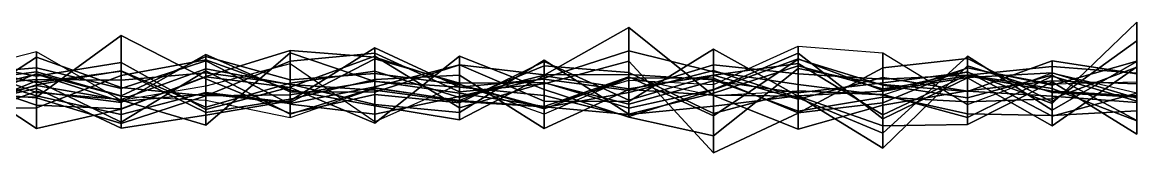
# Model space of a CAD drawing. Extents: x -59 to 52, y -77 to 10.
# Drawn here: x -20.9 to 52, y -77.5 to -68.9 of the extents above; entities that cross this region are included whole.
import ezdxf

# ---------------------------------------------------------------- set-up
doc = ezdxf.new("R2010")
doc.units = 0
doc.layers.add('SKY', color=201, linetype='CONTINUOUS')

msp = doc.modelspace()

# ---------------------------------------------------------------- meshes
at = {"layer": 'SKY'}
mesh = msp.add_polyface(dxfattribs=at)
corners = [(40.9393, -71.9551, 39.9188), (40.9393, -73.4616, 36.5874), (46.4775, -73.795, 36.5874), (46.4775, -73.0035, 39.9188), (52.0157, -74.2094, 36.5874), (52.0157, -72.8573, 39.9188), (40.9393, -72.462, 33.2561), (46.4775, -73.4467, 33.2561), (52.0157, -73.7664, 33.2561), (40.9393, -75.1801, 29.9247), (46.4775, -72.4708, 29.9247), (52.0157, -74.1185, 29.9247), (40.9393, -73.434, 26.5933), (46.4775, -72.7707, 26.5933), (52.0157, -72.9696, 26.5933), (40.9393, -72.2064, 23.262), (46.4775, -74.2695, 23.262), (52.0157, -68.9427, 23.262), (40.9393, -72.5867, 19.9306), (46.4775, -75.7373, 19.9306), (52.0157, -71.8593, 19.9306), (40.9393, -71.1638, 16.5992), (46.4775, -74.7083, 16.5992), (52.0157, -71.5042, 16.5992), (40.9393, -72.1824, 13.2679), (46.4775, -75.0843, 13.2679), (52.0157, -73.5851, 13.2679), (40.9393, -74.9525, 9.9365), (46.4775, -75.0605, 9.9365), (52.0157, -74.7555, 9.9365), (40.9393, -72.3796, 6.6051), (46.4775, -73.2723, 6.6051), (52.0157, -75.4007, 6.6051), (35.4011, -75.0072, 6.6051), (35.4011, -71.9204, 3.2738), (40.9393, -71.3187, 3.2738), (46.4775, -74.152, 3.2738), (52.0157, -70.1609, 3.2738), (35.4011, -73.0198, -0.0576), (40.9393, -73.4775, -0.0576), (46.4775, -71.4602, -0.0576), (52.0157, -72.3115, -0.0576), (35.4011, -72.6735, -3.389), (40.9393, -72.3988, -3.389), (46.4775, -71.8411, -3.389), (52.0157, -72.2766, -3.389), (35.4011, -75.719, -6.7203), (40.9393, -75.639, -6.7203), (46.4775, -72.8466, -6.7203), (52.0157, -76.2765, -6.7203), (35.4011, -73.4669, -10.0517), (40.9393, -72.5582, -10.0517), (46.4775, -72.2601, -10.0517), (52.0157, -73.9249, -10.0517), (35.4011, -77.1854, -13.3831), (40.9393, -71.7904, -13.3831), (46.4775, -73.5489, -13.3831), (52.0157, -73.8589, -13.3831), (35.4011, -73.0672, -16.7144), (40.9393, -73.89, -16.7144), (46.4775, -72.4093, -16.7144), (52.0157, -75.3818, -16.7144), (35.4011, -73.8442, -20.0458), (40.9393, -74.1468, -20.0458), (46.4775, -73.9541, -20.0458), (52.0157, -71.8828, -20.0458), (35.4011, -74.2152, -23.3772), (40.9393, -71.938, -23.3772), (46.4775, -73.0535, -23.3772), (52.0157, -71.4963, -23.3772), (35.4011, -70.947, -26.7085), (40.9393, -74.3236, -26.7085), (46.4775, -72.2485, -26.7085), (52.0157, -73.5739, -26.7085)]
mesh.append_faces([[corners[k] for k in face] for face in [(0, 1, 2, 3), (3, 2, 4, 5), (1, 6, 7, 2), (2, 7, 8, 4), (6, 9, 10, 7), (7, 10, 11, 8), (9, 12, 13, 10), (10, 13, 14, 11), (12, 15, 16, 13), (13, 16, 17, 14), (15, 18, 19, 16), (16, 19, 20, 17), (18, 21, 22, 19), (19, 22, 23, 20), (21, 24, 25, 22), (22, 25, 26, 23), (24, 27, 28, 25), (25, 28, 29, 26), (27, 30, 31, 28), (28, 31, 32, 29), (33, 34, 35, 30), (30, 35, 36, 31), (31, 36, 37, 32), (34, 38, 39, 35), (35, 39, 40, 36), (36, 40, 41, 37), (38, 42, 43, 39), (39, 43, 44, 40), (40, 44, 45, 41), (42, 46, 47, 43), (43, 47, 48, 44), (44, 48, 49, 45), (46, 50, 51, 47), (47, 51, 52, 48), (48, 52, 53, 49), (50, 54, 55, 51), (51, 55, 56, 52), (52, 56, 57, 53), (54, 58, 59, 55), (55, 59, 60, 56), (56, 60, 61, 57), (58, 62, 63, 59), (59, 63, 64, 60), (60, 64, 65, 61), (62, 66, 67, 63), (63, 67, 68, 64), (64, 68, 69, 65), (66, 70, 71, 67), (67, 71, 72, 68), (68, 72, 73, 69)]])
mesh = msp.add_polyface(dxfattribs=at)
corners = [(-31.057, -72.7122, 39.9188), (-31.057, -70.8923, 36.5874), (-25.5188, -74.6113, 36.5874), (-25.5188, -72.2909, 39.9188), (-19.9806, -74.5432, 36.5874), (-19.9806, -70.8717, 39.9188), (-14.4424, -72.43, 36.5874), (-14.4424, -74.0725, 39.9188), (-31.057, -74.2182, 33.2561), (-25.5188, -73.1462, 33.2561), (-19.9806, -72.6895, 33.2561), (-14.4424, -72.7473, 33.2561), (-31.057, -73.1006, 29.9247), (-25.5188, -75.0383, 29.9247), (-19.9806, -72.7805, 29.9247), (-14.4424, -75.4911, 29.9247), (-31.057, -71.806, 26.5933), (-25.5188, -72.3864, 26.5933), (-19.9806, -71.9181, 26.5933), (-14.4424, -73.2816, 26.5933), (-31.057, -75.0686, 23.262), (-25.5188, -71.4451, 23.262), (-19.9806, -72.4808, 23.262), (-14.4424, -71.5881, 23.262), (-31.057, -75.4329, 19.9306), (-25.5188, -72.1283, 19.9306), (-19.9806, -73.761, 19.9306), (-14.4424, -74.9933, 19.9306), (-31.057, -74.1002, 16.5992), (-25.5188, -72.9135, 16.5992), (-19.9806, -72.182, 16.5992), (-14.4424, -73.7603, 16.5992), (-31.057, -73.6429, 13.2679), (-25.5188, -74.4087, 13.2679), (-19.9806, -73.0811, 13.2679), (-14.4424, -74.0388, 13.2679), (-31.057, -71.9228, 9.9365), (-25.5188, -74.8578, 9.9365), (-19.9806, -73.0397, 9.9365), (-14.4424, -72.1163, 9.9365), (-31.057, -70.7351, 6.6051), (-25.5188, -73.7469, 6.6051), (-19.9806, -73.8441, 6.6051), (-14.4424, -69.8133, 6.6051), (-31.057, -74.0372, 3.2738), (-25.5188, -74.8373, 3.2738), (-19.9806, -71.2353, 3.2738), (-31.057, -73.7868, -0.0576), (-25.5188, -72.2643, -0.0576), (-19.9806, -75.8969, -0.0576), (-31.057, -73.7651, -3.389), (-25.5188, -74.4994, -3.389), (-19.9806, -73.2896, -3.389), (-31.057, -75.5599, -6.7203), (-25.5188, -71.7475, -6.7203), (-19.9806, -72.8858, -6.7203), (-31.057, -73.0793, -10.0517), (-25.5188, -71.4885, -10.0517), (-19.9806, -73.5368, -10.0517), (-31.057, -72.6381, -13.3831), (-25.5188, -73.7168, -13.3831), (-19.9806, -72.3471, -13.3831), (-31.057, -73.5805, -16.7144), (-25.5188, -73.4481, -16.7144), (-19.9806, -73.8989, -16.7144), (-31.057, -72.0907, -20.0458), (-25.5188, -75.4019, -20.0458), (-19.9806, -73.4846, -20.0458), (-31.057, -73.6679, -23.3772), (-25.5188, -72.5068, -23.3772), (-19.9806, -74.3794, -23.3772), (-31.057, -73.0714, -26.7085), (-25.5188, -74.6391, -26.7085), (-19.9806, -72.2901, -26.7085)]
mesh.append_faces([[corners[k] for k in face] for face in [(0, 1, 2, 3), (3, 2, 4, 5), (5, 4, 6, 7), (1, 8, 9, 2), (2, 9, 10, 4), (4, 10, 11, 6), (8, 12, 13, 9), (9, 13, 14, 10), (10, 14, 15, 11), (12, 16, 17, 13), (13, 17, 18, 14), (14, 18, 19, 15), (16, 20, 21, 17), (17, 21, 22, 18), (18, 22, 23, 19), (20, 24, 25, 21), (21, 25, 26, 22), (22, 26, 27, 23), (24, 28, 29, 25), (25, 29, 30, 26), (26, 30, 31, 27), (28, 32, 33, 29), (29, 33, 34, 30), (30, 34, 35, 31), (32, 36, 37, 33), (33, 37, 38, 34), (34, 38, 39, 35), (36, 40, 41, 37), (37, 41, 42, 38), (38, 42, 43, 39), (40, 44, 45, 41), (41, 45, 46, 42), (44, 47, 48, 45), (45, 48, 49, 46), (47, 50, 51, 48), (48, 51, 52, 49), (50, 53, 54, 51), (51, 54, 55, 52), (53, 56, 57, 54), (54, 57, 58, 55), (56, 59, 60, 57), (57, 60, 61, 58), (59, 62, 63, 60), (60, 63, 64, 61), (62, 65, 66, 63), (63, 66, 67, 64), (65, 68, 69, 66), (66, 69, 70, 67), (68, 71, 72, 69), (69, 72, 73, 70)]])
mesh = msp.add_polyface(dxfattribs=at)
corners = [(-14.4424, -74.0725, 39.9188), (-14.4424, -72.43, 36.5874), (-8.9043, -71.4015, 36.5874), (-8.9043, -73.1261, 39.9188), (-3.3661, -73.385, 36.5874), (-3.3661, -71.6575, 39.9188), (-14.4424, -72.7473, 33.2561), (-8.9043, -72.2544, 33.2561), (-3.3661, -72.9936, 33.2561), (-14.4424, -75.4911, 29.9247), (-8.9043, -72.133, 29.9247), (-3.3661, -74.9723, 29.9247), (-14.4424, -73.2816, 26.5933), (-8.9043, -71.4697, 26.5933), (-3.3661, -74.3019, 26.5933), (-14.4424, -71.5881, 23.262), (-8.9043, -74.6593, 23.262), (-3.3661, -73.1938, 23.262), (-14.4424, -74.9933, 19.9306), (-8.9043, -73.5507, 19.9306), (-3.3661, -74.2075, 19.9306), (-14.4424, -73.7603, 16.5992), (-8.9043, -71.196, 16.5992), (-3.3661, -72.7136, 16.5992), (-14.4424, -74.0388, 13.2679), (-8.9043, -75.6916, 13.2679), (-3.3661, -70.9414, 13.2679), (-14.4424, -72.1163, 9.9365), (-8.9043, -74.4973, 9.9365), (-3.3661, -72.9426, 9.9365), (-14.4424, -69.8133, 6.6051), (-8.9043, -72.6471, 6.6051), (-3.3661, -74.9183, 6.6051), (-19.9806, -73.8441, 6.6051), (-19.9806, -71.2353, 3.2738), (-14.4424, -73.208, 3.2738), (-8.9043, -73.7731, 3.2738), (-3.3661, -71.498, 3.2738), (-19.9806, -75.8969, -0.0576), (-14.4424, -74.634, -0.0576), (-8.9043, -72.5172, -0.0576), (-3.3661, -73.2094, -0.0576), (-19.9806, -73.2896, -3.389), (-14.4424, -75.8826, -3.389), (-8.9043, -75.0291, -3.389), (-3.3661, -74.097, -3.389), (-19.9806, -72.8858, -6.7203), (-14.4424, -72.1447, -6.7203), (-8.9043, -74.8486, -6.7203), (-3.3661, -73.9763, -6.7203), (-19.9806, -73.5368, -10.0517), (-14.4424, -74.0126, -10.0517), (-8.9043, -72.001, -10.0517), (-3.3661, -73.0221, -10.0517), (-19.9806, -72.3471, -13.3831), (-14.4424, -74.1262, -13.3831), (-8.9043, -73.6336, -13.3831), (-3.3661, -74.2561, -13.3831), (-19.9806, -73.8989, -16.7144), (-14.4424, -75.5697, -16.7144), (-8.9043, -73.7697, -16.7144), (-3.3661, -73.7023, -16.7144), (-19.9806, -73.4846, -20.0458), (-14.4424, -74.1999, -20.0458), (-8.9043, -71.0494, -20.0458), (-3.3661, -73.4927, -20.0458), (-19.9806, -74.3794, -23.3772), (-14.4424, -74.6058, -23.3772), (-8.9043, -72.4914, -23.3772), (-3.3661, -70.7895, -23.3772), (-19.9806, -72.2901, -26.7085), (-14.4424, -73.7812, -26.7085), (-8.9043, -74.0495, -26.7085), (-3.3661, -75.1742, -26.7085)]
mesh.append_faces([[corners[k] for k in face] for face in [(0, 1, 2, 3), (3, 2, 4, 5), (1, 6, 7, 2), (2, 7, 8, 4), (6, 9, 10, 7), (7, 10, 11, 8), (9, 12, 13, 10), (10, 13, 14, 11), (12, 15, 16, 13), (13, 16, 17, 14), (15, 18, 19, 16), (16, 19, 20, 17), (18, 21, 22, 19), (19, 22, 23, 20), (21, 24, 25, 22), (22, 25, 26, 23), (24, 27, 28, 25), (25, 28, 29, 26), (27, 30, 31, 28), (28, 31, 32, 29), (33, 34, 35, 30), (30, 35, 36, 31), (31, 36, 37, 32), (34, 38, 39, 35), (35, 39, 40, 36), (36, 40, 41, 37), (38, 42, 43, 39), (39, 43, 44, 40), (40, 44, 45, 41), (42, 46, 47, 43), (43, 47, 48, 44), (44, 48, 49, 45), (46, 50, 51, 47), (47, 51, 52, 48), (48, 52, 53, 49), (50, 54, 55, 51), (51, 55, 56, 52), (52, 56, 57, 53), (54, 58, 59, 55), (55, 59, 60, 56), (56, 60, 61, 57), (58, 62, 63, 59), (59, 63, 64, 60), (60, 64, 65, 61), (62, 66, 67, 63), (63, 67, 68, 64), (64, 68, 69, 65), (66, 70, 71, 67), (67, 71, 72, 68), (68, 72, 73, 69)]])
mesh = msp.add_polyface(dxfattribs=at)
corners = [(13.2484, -74.9743, 39.9188), (13.2484, -72.4479, 36.5874), (18.7866, -73.2951, 36.5874), (18.7866, -72.5908, 39.9188), (24.3248, -72.4166, 36.5874), (24.3248, -73.7551, 39.9188), (13.2484, -71.4332, 33.2561), (18.7866, -74.9557, 33.2561), (24.3248, -73.5908, 33.2561), (13.2484, -71.8016, 29.9247), (18.7866, -72.2396, 29.9247), (24.3248, -74.913, 29.9247), (13.2484, -72.4161, 26.5933), (18.7866, -69.2941, 26.5933), (24.3248, -73.7305, 26.5933), (13.2484, -72.9017, 23.262), (18.7866, -74.3126, 23.262), (24.3248, -72.7888, 23.262), (13.2484, -72.8833, 19.9306), (18.7866, -74.5689, 19.9306), (24.3248, -73.3401, 19.9306), (13.2484, -74.5304, 16.5992), (18.7866, -73.5377, 16.5992), (24.3248, -72.1029, 16.5992), (13.2484, -73.7374, 13.2679), (18.7866, -75.1247, 13.2679), (24.3248, -73.3611, 13.2679), (13.2484, -72.6047, 9.9365), (18.7866, -70.8113, 9.9365), (24.3248, -72.1867, 9.9365), (13.2484, -71.5227, 6.6051), (18.7866, -74.051, 6.6051), (24.3248, -72.404, 6.6051), (7.7103, -74.2183, 6.6051), (7.7103, -73.5111, 3.2738), (13.2484, -72.9727, 3.2738), (18.7866, -71.4823, 3.2738), (24.3248, -77.4914, 3.2738), (7.7103, -71.1547, -0.0576), (13.2484, -73.3458, -0.0576), (18.7866, -75.1714, -0.0576), (24.3248, -76.3867, -0.0576), (7.7103, -73.1895, -3.389), (13.2484, -72.6649, -3.389), (18.7866, -73.4033, -3.389), (24.3248, -71.7305, -3.389), (7.7103, -72.4017, -6.7203), (13.2484, -75.9012, -6.7203), (18.7866, -73.3523, -6.7203), (24.3248, -73.7198, -6.7203), (7.7103, -74.1343, -10.0517), (13.2484, -74.4818, -10.0517), (18.7866, -74.9896, -10.0517), (24.3248, -74.4329, -10.0517), (7.7103, -71.7381, -13.3831), (13.2484, -74.1233, -13.3831), (18.7866, -74.1304, -13.3831), (24.3248, -70.709, -13.3831), (7.7103, -73.5827, -16.7144), (13.2484, -74.4583, -16.7144), (18.7866, -72.5104, -16.7144), (24.3248, -75.083, -16.7144), (7.7103, -71.7258, -20.0458), (13.2484, -72.3966, -20.0458), (18.7866, -72.3617, -20.0458), (24.3248, -72.7147, -20.0458), (7.7103, -73.0247, -23.3772), (13.2484, -74.6236, -23.3772), (18.7866, -72.5827, -23.3772), (24.3248, -72.5949, -23.3772), (7.7103, -74.0415, -26.7085), (13.2484, -74.4332, -26.7085), (18.7866, -72.7284, -26.7085), (24.3248, -73.0222, -26.7085)]
mesh.append_faces([[corners[k] for k in face] for face in [(0, 1, 2, 3), (3, 2, 4, 5), (1, 6, 7, 2), (2, 7, 8, 4), (6, 9, 10, 7), (7, 10, 11, 8), (9, 12, 13, 10), (10, 13, 14, 11), (12, 15, 16, 13), (13, 16, 17, 14), (15, 18, 19, 16), (16, 19, 20, 17), (18, 21, 22, 19), (19, 22, 23, 20), (21, 24, 25, 22), (22, 25, 26, 23), (24, 27, 28, 25), (25, 28, 29, 26), (27, 30, 31, 28), (28, 31, 32, 29), (33, 34, 35, 30), (30, 35, 36, 31), (31, 36, 37, 32), (34, 38, 39, 35), (35, 39, 40, 36), (36, 40, 41, 37), (38, 42, 43, 39), (39, 43, 44, 40), (40, 44, 45, 41), (42, 46, 47, 43), (43, 47, 48, 44), (44, 48, 49, 45), (46, 50, 51, 47), (47, 51, 52, 48), (48, 52, 53, 49), (50, 54, 55, 51), (51, 55, 56, 52), (52, 56, 57, 53), (54, 58, 59, 55), (55, 59, 60, 56), (56, 60, 61, 57), (58, 62, 63, 59), (59, 63, 64, 60), (60, 64, 65, 61), (62, 66, 67, 63), (63, 67, 68, 64), (64, 68, 69, 65), (66, 70, 71, 67), (67, 71, 72, 68), (68, 72, 73, 69)]])
mesh = msp.add_polyface(dxfattribs=at)
corners = [(-3.3661, -71.6575, 39.9188), (-3.3661, -73.385, 36.5874), (2.1721, -74.4099, 36.5874), (2.1721, -75.464, 39.9188), (7.7103, -75.3383, 36.5874), (7.7103, -72.9884, 39.9188), (13.2484, -72.4479, 36.5874), (13.2484, -74.9743, 39.9188), (-3.3661, -72.9936, 33.2561), (2.1721, -74.3397, 33.2561), (7.7103, -74.8554, 33.2561), (13.2484, -71.4332, 33.2561), (-3.3661, -74.9723, 29.9247), (2.1721, -73.248, 29.9247), (7.7103, -74.0667, 29.9247), (13.2484, -71.8016, 29.9247), (-3.3661, -74.3019, 26.5933), (2.1721, -74.9556, 26.5933), (7.7103, -73.8025, 26.5933), (13.2484, -72.4161, 26.5933), (-3.3661, -73.1938, 23.262), (2.1721, -71.1629, 23.262), (7.7103, -74.5387, 23.262), (13.2484, -72.9017, 23.262), (-3.3661, -74.2075, 19.9306), (2.1721, -71.3462, 19.9306), (7.7103, -72.9329, 19.9306), (13.2484, -72.8833, 19.9306), (-3.3661, -72.7136, 16.5992), (2.1721, -72.297, 16.5992), (7.7103, -73.0206, 16.5992), (13.2484, -74.5304, 16.5992), (-3.3661, -70.9414, 13.2679), (2.1721, -72.8236, 13.2679), (7.7103, -73.193, 13.2679), (13.2484, -73.7374, 13.2679), (-3.3661, -72.9426, 9.9365), (2.1721, -72.1555, 9.9365), (7.7103, -73.8635, 9.9365), (13.2484, -72.6047, 9.9365), (-3.3661, -74.9183, 6.6051), (2.1721, -73.6781, 6.6051), (7.7103, -74.2183, 6.6051), (13.2484, -71.5227, 6.6051), (-3.3661, -71.498, 3.2738), (2.1721, -70.9727, 3.2738), (7.7103, -73.5111, 3.2738), (-3.3661, -73.2094, -0.0576), (2.1721, -75.5554, -0.0576), (7.7103, -71.1547, -0.0576), (-3.3661, -74.097, -3.389), (2.1721, -70.6185, -3.389), (7.7103, -73.1895, -3.389), (-3.3661, -73.9763, -6.7203), (2.1721, -72.686, -6.7203), (7.7103, -72.4017, -6.7203), (-3.3661, -73.0221, -10.0517), (2.1721, -73.389, -10.0517), (7.7103, -74.1343, -10.0517), (-3.3661, -74.2561, -13.3831), (2.1721, -73.1662, -13.3831), (7.7103, -71.7381, -13.3831), (-3.3661, -73.7023, -16.7144), (2.1721, -72.8044, -16.7144), (7.7103, -73.5827, -16.7144), (-3.3661, -73.4927, -20.0458), (2.1721, -73.5313, -20.0458), (7.7103, -71.7258, -20.0458), (-3.3661, -70.7895, -23.3772), (2.1721, -71.2347, -23.3772), (7.7103, -73.0247, -23.3772), (-3.3661, -75.1742, -26.7085), (2.1721, -73.2666, -26.7085), (7.7103, -74.0415, -26.7085)]
mesh.append_faces([[corners[k] for k in face] for face in [(0, 1, 2, 3), (3, 2, 4, 5), (5, 4, 6, 7), (1, 8, 9, 2), (2, 9, 10, 4), (4, 10, 11, 6), (8, 12, 13, 9), (9, 13, 14, 10), (10, 14, 15, 11), (12, 16, 17, 13), (13, 17, 18, 14), (14, 18, 19, 15), (16, 20, 21, 17), (17, 21, 22, 18), (18, 22, 23, 19), (20, 24, 25, 21), (21, 25, 26, 22), (22, 26, 27, 23), (24, 28, 29, 25), (25, 29, 30, 26), (26, 30, 31, 27), (28, 32, 33, 29), (29, 33, 34, 30), (30, 34, 35, 31), (32, 36, 37, 33), (33, 37, 38, 34), (34, 38, 39, 35), (36, 40, 41, 37), (37, 41, 42, 38), (38, 42, 43, 39), (40, 44, 45, 41), (41, 45, 46, 42), (44, 47, 48, 45), (45, 48, 49, 46), (47, 50, 51, 48), (48, 51, 52, 49), (50, 53, 54, 51), (51, 54, 55, 52), (53, 56, 57, 54), (54, 57, 58, 55), (56, 59, 60, 57), (57, 60, 61, 58), (59, 62, 63, 60), (60, 63, 64, 61), (62, 65, 66, 63), (63, 66, 67, 64), (65, 68, 69, 66), (66, 69, 70, 67), (68, 71, 72, 69), (69, 72, 73, 70)]])
mesh = msp.add_polyface(dxfattribs=at)
corners = [(24.3248, -73.7551, 39.9188), (24.3248, -72.4166, 36.5874), (29.863, -73.9919, 36.5874), (29.863, -73.4648, 39.9188), (35.4011, -72.5606, 36.5874), (35.4011, -73.7174, 39.9188), (40.9393, -73.4616, 36.5874), (40.9393, -71.9551, 39.9188), (24.3248, -73.5908, 33.2561), (29.863, -71.7936, 33.2561), (35.4011, -73.3133, 33.2561), (40.9393, -72.462, 33.2561), (24.3248, -74.913, 29.9247), (29.863, -73.434, 29.9247), (35.4011, -73.6689, 29.9247), (40.9393, -75.1801, 29.9247), (24.3248, -73.7305, 26.5933), (29.863, -75.9553, 26.5933), (35.4011, -74.3817, 26.5933), (40.9393, -73.434, 26.5933), (24.3248, -72.7888, 23.262), (29.863, -73.5623, 23.262), (35.4011, -72.9204, 23.262), (40.9393, -72.2064, 23.262), (24.3248, -73.3401, 19.9306), (29.863, -70.9668, 19.9306), (35.4011, -75.264, 19.9306), (40.9393, -72.5867, 19.9306), (24.3248, -72.1029, 16.5992), (29.863, -73.8833, 16.5992), (35.4011, -76.214, 16.5992), (40.9393, -71.1638, 16.5992), (24.3248, -73.3611, 13.2679), (29.863, -71.3313, 13.2679), (35.4011, -73.4098, 13.2679), (40.9393, -72.1824, 13.2679), (24.3248, -72.1867, 9.9365), (29.863, -73.0226, 9.9365), (35.4011, -73.7278, 9.9365), (40.9393, -74.9525, 9.9365), (24.3248, -72.404, 6.6051), (29.863, -71.6455, 6.6051), (35.4011, -75.0072, 6.6051), (40.9393, -72.3796, 6.6051), (24.3248, -77.4914, 3.2738), (29.863, -74.8995, 3.2738), (35.4011, -71.9204, 3.2738), (24.3248, -76.3867, -0.0576), (29.863, -71.974, -0.0576), (35.4011, -73.0198, -0.0576), (24.3248, -71.7305, -3.389), (29.863, -72.3139, -3.389), (35.4011, -72.6735, -3.389), (24.3248, -73.7198, -6.7203), (29.863, -73.7903, -6.7203), (35.4011, -75.719, -6.7203), (24.3248, -74.4329, -10.0517), (29.863, -73.7577, -10.0517), (35.4011, -73.4669, -10.0517), (24.3248, -70.709, -13.3831), (29.863, -73.7902, -13.3831), (35.4011, -77.1854, -13.3831), (24.3248, -75.083, -16.7144), (29.863, -71.3501, -16.7144), (35.4011, -73.0672, -16.7144), (24.3248, -72.7147, -20.0458), (29.863, -74.764, -20.0458), (35.4011, -73.8442, -20.0458), (24.3248, -72.5949, -23.3772), (29.863, -74.8732, -23.3772), (35.4011, -74.2152, -23.3772), (24.3248, -73.0222, -26.7085), (29.863, -70.5101, -26.7085), (35.4011, -70.947, -26.7085)]
mesh.append_faces([[corners[k] for k in face] for face in [(0, 1, 2, 3), (3, 2, 4, 5), (5, 4, 6, 7), (1, 8, 9, 2), (2, 9, 10, 4), (4, 10, 11, 6), (8, 12, 13, 9), (9, 13, 14, 10), (10, 14, 15, 11), (12, 16, 17, 13), (13, 17, 18, 14), (14, 18, 19, 15), (16, 20, 21, 17), (17, 21, 22, 18), (18, 22, 23, 19), (20, 24, 25, 21), (21, 25, 26, 22), (22, 26, 27, 23), (24, 28, 29, 25), (25, 29, 30, 26), (26, 30, 31, 27), (28, 32, 33, 29), (29, 33, 34, 30), (30, 34, 35, 31), (32, 36, 37, 33), (33, 37, 38, 34), (34, 38, 39, 35), (36, 40, 41, 37), (37, 41, 42, 38), (38, 42, 43, 39), (40, 44, 45, 41), (41, 45, 46, 42), (44, 47, 48, 45), (45, 48, 49, 46), (47, 50, 51, 48), (48, 51, 52, 49), (50, 53, 54, 51), (51, 54, 55, 52), (53, 56, 57, 54), (54, 57, 58, 55), (56, 59, 60, 57), (57, 60, 61, 58), (59, 62, 63, 60), (60, 63, 64, 61), (62, 65, 66, 63), (63, 66, 67, 64), (65, 68, 69, 66), (66, 69, 70, 67), (68, 71, 72, 69), (69, 72, 73, 70)]])

doc.saveas('drawing.dxf')
